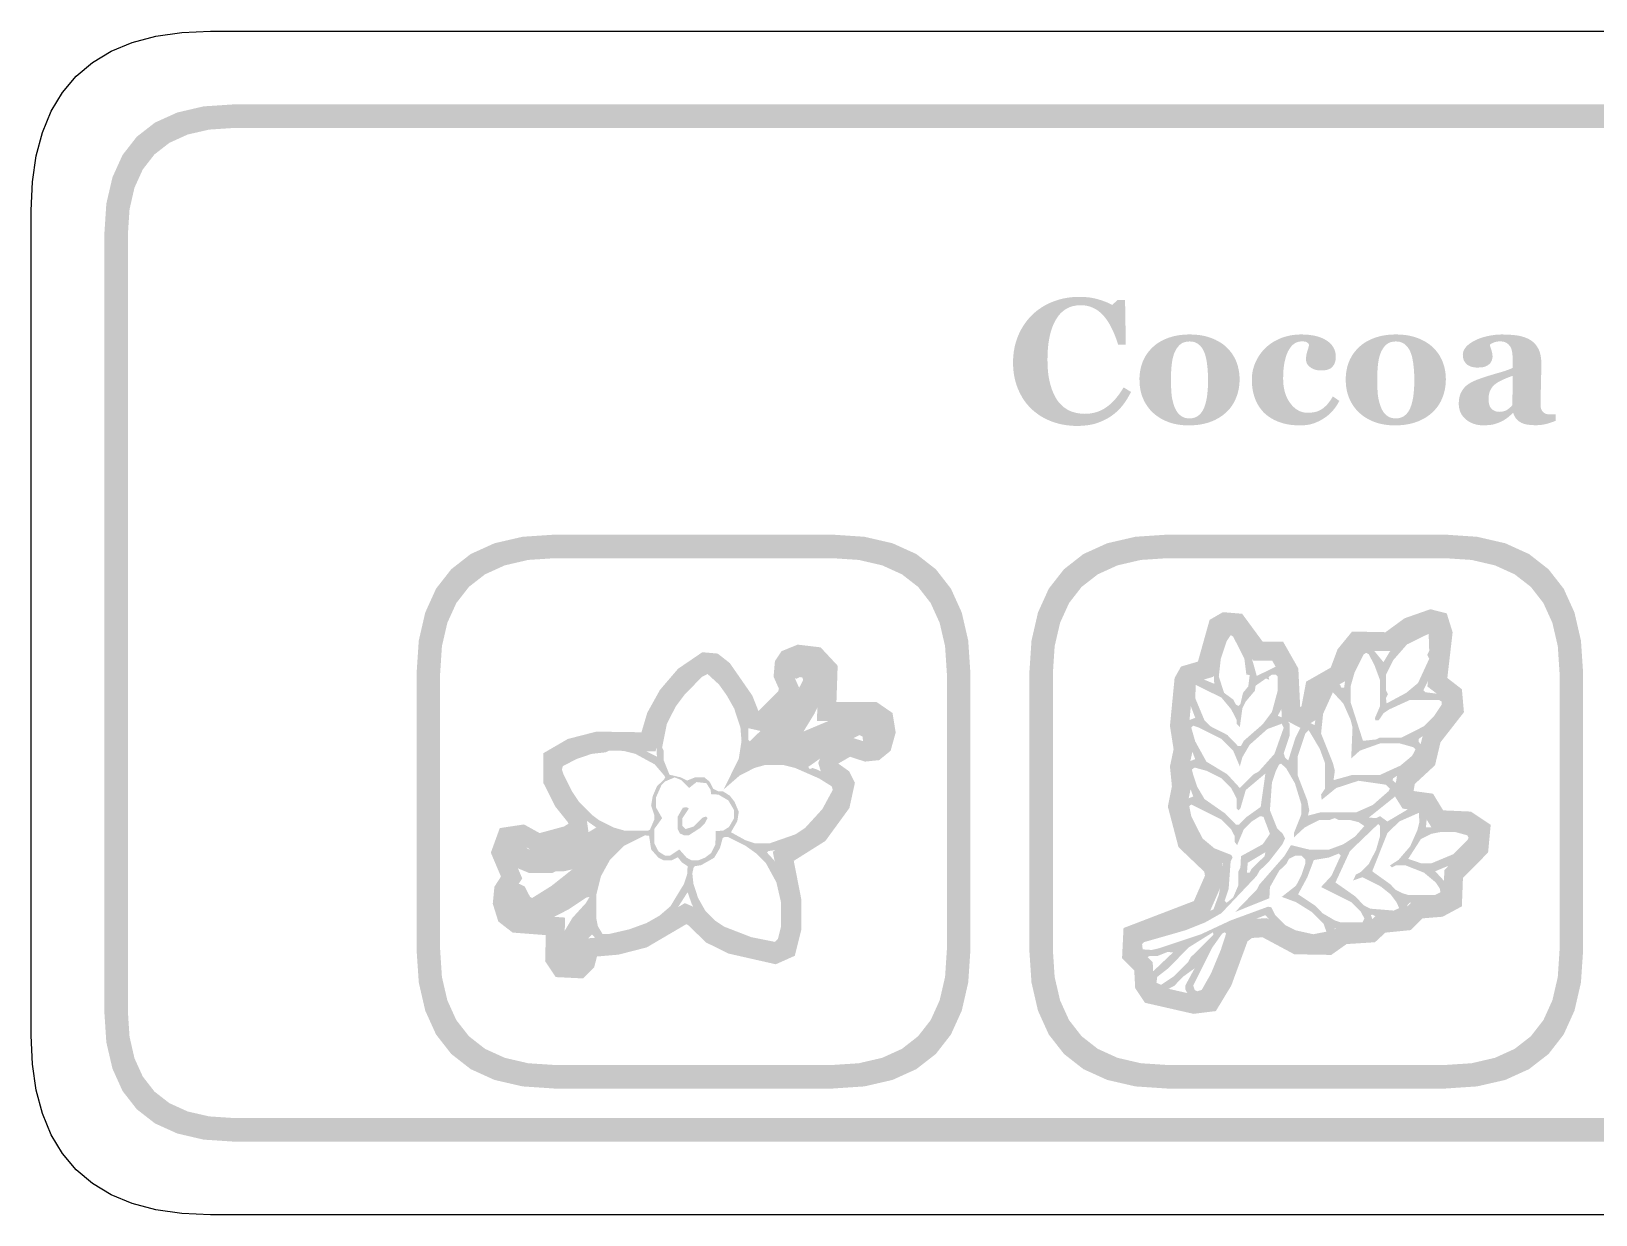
# Model space of a CAD drawing. Header units: millimetres. Extents: x 4 to 272, y 4 to 144.
# Drawn here: x 71.96 to 98.51, y 27.96 to 48.04 of the extents above; entities that cross this region are included whole.
import ezdxf

# ---------------------------------------------------------------- set-up
doc = ezdxf.new("R2010")
doc.units = ezdxf.units.MM
doc.layers.add('CUT', color=1, linetype='Continuous')
doc.layers.add('RASTER', color=7, linetype='Continuous')

msp = doc.modelspace()

# ---------------------------------------------------------------- hatches: boundary and pattern name
at = {"layer": 'RASTER'}
h = msp.add_hatch(color=7, dxfattribs=at)
h.paths.add_polyline_path([(73.2, 44.6), (73.234, 45.116), (73.338, 45.563), (73.509, 45.941), (73.75, 46.25), (74.059, 46.491), (74.438, 46.662), (74.884, 46.766), (75.4, 46.8), (132.6, 46.8), (133.116, 46.766), (133.563, 46.662), (133.941, 46.491), (134.25, 46.25), (134.491, 45.941), (134.663, 45.563), (134.766, 45.116), (134.8, 44.6), (134.8, 31.4), (134.766, 30.884), (134.663, 30.438), (134.491, 30.059), (134.25, 29.75), (133.941, 29.509), (133.563, 29.338), (133.116, 29.234), (132.6, 29.2), (75.4, 29.2), (74.884, 29.234), (74.438, 29.338), (74.059, 29.509), (73.75, 29.75), (73.509, 30.059), (73.338, 30.438), (73.234, 30.884), (73.2, 31.4)])
h.paths.add_polyline_path([(73.6, 44.6), (73.6, 31.4), (73.628, 30.978), (73.712, 30.613), (73.853, 30.303), (74.05, 30.05), (74.303, 29.853), (74.613, 29.712), (74.978, 29.628), (75.4, 29.6), (132.6, 29.6), (133.022, 29.628), (133.388, 29.712), (133.697, 29.853), (133.95, 30.05), (134.147, 30.303), (134.288, 30.612), (134.372, 30.978), (134.4, 31.4), (134.4, 44.6), (134.372, 45.022), (134.288, 45.387), (134.147, 45.697), (133.95, 45.95), (133.697, 46.147), (133.388, 46.288), (133.022, 46.372), (132.6, 46.4), (75.4, 46.4), (74.978, 46.372), (74.613, 46.288), (74.303, 46.147), (74.05, 45.95), (73.853, 45.697), (73.712, 45.387), (73.628, 45.022), (73.6, 44.6)], flags=0)
for points in [[(89.71, 41.344), (89.654, 41.345), (89.598, 41.349), (89.543, 41.355), (89.489, 41.363), (89.436, 41.373), (89.384, 41.386), (89.333, 41.401), (89.283, 41.418), (89.234, 41.438), (89.186, 41.459), (89.141, 41.483), (89.096, 41.509), (89.054, 41.537), (89.013, 41.567), (88.973, 41.599), (88.936, 41.633), (88.9, 41.668), (88.867, 41.706), (88.835, 41.745), (88.806, 41.787), (88.778, 41.83), (88.753, 41.876), (88.729, 41.924), (88.707, 41.973), (88.687, 42.025), (88.671, 42.077), (88.656, 42.131), (88.644, 42.186), (88.635, 42.243), (88.629, 42.3), (88.625, 42.359), (88.624, 42.42), (88.625, 42.479), (88.629, 42.538), (88.635, 42.596), (88.645, 42.652), (88.656, 42.708), (88.671, 42.762), (88.688, 42.815), (88.708, 42.867), (88.73, 42.918), (88.754, 42.967), (88.781, 43.014), (88.809, 43.059), (88.84, 43.103), (88.872, 43.145), (88.907, 43.185), (88.944, 43.224), (88.983, 43.26), (89.023, 43.294), (89.065, 43.325), (89.109, 43.355), (89.155, 43.383), (89.202, 43.408), (89.252, 43.432), (89.303, 43.453), (89.356, 43.472), (89.41, 43.489), (89.464, 43.503), (89.52, 43.514), (89.577, 43.523), (89.634, 43.529), (89.692, 43.533), (89.751, 43.534), (89.794, 43.534), (89.836, 43.532), (89.877, 43.528), (89.917, 43.524), (89.956, 43.518), (89.993, 43.511), (90.03, 43.502), (90.066, 43.493), (90.101, 43.482), (90.135, 43.471), (90.167, 43.46), (90.198, 43.448), (90.227, 43.436), (90.255, 43.424), (90.281, 43.411), (90.307, 43.398), (90.397, 43.479), (90.525, 43.479), (90.538, 42.72), (90.409, 42.72), (90.381, 42.804), (90.352, 42.882), (90.321, 42.954), (90.288, 43.021), (90.255, 43.082), (90.22, 43.137), (90.183, 43.186), (90.146, 43.23), (90.106, 43.268), (90.064, 43.301), (90.021, 43.329), (89.975, 43.352), (89.927, 43.369), (89.877, 43.382), (89.825, 43.39), (89.771, 43.392), (89.704, 43.388), (89.641, 43.377), (89.583, 43.358), (89.528, 43.332), (89.478, 43.297), (89.432, 43.256), (89.39, 43.207), (89.352, 43.15), (89.318, 43.086), (89.289, 43.016), (89.264, 42.94), (89.244, 42.858), (89.228, 42.77), (89.217, 42.676), (89.21, 42.576), (89.208, 42.469), (89.209, 42.409), (89.211, 42.35), (89.215, 42.294), (89.22, 42.24), (89.227, 42.188), (89.236, 42.139), (89.246, 42.092), (89.257, 42.047), (89.27, 42.004), (89.283, 41.963), (89.298, 41.925), (89.314, 41.889), (89.33, 41.855), (89.348, 41.822), (89.366, 41.793), (89.385, 41.765), (89.407, 41.738), (89.43, 41.713), (89.453, 41.69), (89.478, 41.668), (89.503, 41.649), (89.53, 41.631), (89.557, 41.615), (89.586, 41.601), (89.615, 41.589), (89.645, 41.579), (89.676, 41.57), (89.708, 41.562), (89.74, 41.557), (89.774, 41.553), (89.808, 41.55), (89.842, 41.549), (89.893, 41.551), (89.942, 41.556), (89.99, 41.565), (90.036, 41.577), (90.081, 41.593), (90.125, 41.612), (90.167, 41.635), (90.208, 41.661), (90.247, 41.69), (90.286, 41.724), (90.324, 41.76), (90.361, 41.801), (90.397, 41.845), (90.432, 41.892), (90.467, 41.943), (90.5, 41.998), (90.626, 41.921), (90.61, 41.89), (90.593, 41.859), (90.576, 41.829), (90.559, 41.799), (90.54, 41.771), (90.522, 41.743), (90.502, 41.717), (90.482, 41.691), (90.462, 41.666), (90.441, 41.642), (90.418, 41.618), (90.396, 41.596), (90.372, 41.575), (90.348, 41.554), (90.322, 41.534), (90.296, 41.516), (90.267, 41.496), (90.237, 41.478), (90.206, 41.46), (90.175, 41.444), (90.142, 41.429), (90.109, 41.415), (90.075, 41.402), (90.041, 41.39), (90.005, 41.379), (89.968, 41.37), (89.929, 41.362), (89.888, 41.356), (89.846, 41.351), (89.803, 41.347), (89.757, 41.345), (89.71, 41.344)], [(93.494, 41.353), (93.444, 41.354), (93.395, 41.357), (93.348, 41.361), (93.302, 41.368), (93.258, 41.376), (93.215, 41.386), (93.174, 41.399), (93.135, 41.412), (93.096, 41.428), (93.06, 41.445), (93.025, 41.463), (92.992, 41.483), (92.961, 41.503), (92.931, 41.526), (92.904, 41.549), (92.877, 41.574), (92.853, 41.601), (92.83, 41.629), (92.809, 41.658), (92.789, 41.688), (92.771, 41.719), (92.755, 41.752), (92.74, 41.785), (92.727, 41.82), (92.715, 41.856), (92.705, 41.893), (92.696, 41.93), (92.689, 41.969), (92.684, 42.008), (92.68, 42.048), (92.678, 42.088), (92.677, 42.129), (92.678, 42.167), (92.681, 42.205), (92.685, 42.242), (92.692, 42.278), (92.701, 42.314), (92.711, 42.35), (92.723, 42.385), (92.738, 42.42), (92.753, 42.453), (92.771, 42.486), (92.789, 42.518), (92.809, 42.549), (92.83, 42.578), (92.853, 42.607), (92.877, 42.635), (92.902, 42.661), (92.93, 42.687), (92.959, 42.712), (92.99, 42.735), (93.022, 42.757), (93.056, 42.778), (93.092, 42.797), (93.129, 42.815), (93.168, 42.832), (93.208, 42.847), (93.25, 42.86), (93.292, 42.871), (93.335, 42.88), (93.38, 42.887), (93.425, 42.892), (93.472, 42.895), (93.519, 42.896), (93.585, 42.894), (93.647, 42.889), (93.705, 42.881), (93.76, 42.87), (93.812, 42.856), (93.86, 42.838), (93.904, 42.818), (93.945, 42.794), (93.982, 42.767), (94.014, 42.738), (94.041, 42.707), (94.063, 42.674), (94.08, 42.639), (94.092, 42.601), (94.1, 42.561), (94.102, 42.519), (94.101, 42.493), (94.099, 42.469), (94.094, 42.446), (94.088, 42.424), (94.08, 42.403), (94.071, 42.384), (94.059, 42.366), (94.046, 42.349), (94.031, 42.334), (94.014, 42.321), (93.993, 42.31), (93.971, 42.301), (93.945, 42.294), (93.918, 42.289), (93.887, 42.286), (93.854, 42.285), (93.828, 42.286), (93.802, 42.288), (93.777, 42.292), (93.754, 42.298), (93.731, 42.305), (93.71, 42.314), (93.69, 42.325), (93.671, 42.338), (93.653, 42.351), (93.638, 42.366), (93.626, 42.382), (93.615, 42.398), (93.607, 42.416), (93.601, 42.435), (93.598, 42.454), (93.597, 42.475), (93.597, 42.493), (93.598, 42.511), (93.6, 42.529), (93.603, 42.547), (93.606, 42.564), (93.61, 42.582), (93.615, 42.6), (93.62, 42.617), (93.626, 42.634), (93.631, 42.65), (93.635, 42.665), (93.639, 42.679), (93.642, 42.692), (93.645, 42.704), (93.647, 42.715), (93.648, 42.724), (93.644, 42.731), (93.639, 42.737), (93.635, 42.742), (93.63, 42.747), (93.624, 42.752), (93.619, 42.757), (93.613, 42.761), (93.607, 42.765), (93.6, 42.768), (93.593, 42.771), (93.584, 42.773), (93.575, 42.775), (93.565, 42.776), (93.554, 42.778), (93.542, 42.778), (93.529, 42.778), (93.513, 42.778), (93.497, 42.776), (93.482, 42.774), (93.466, 42.771), (93.451, 42.766), (93.437, 42.761), (93.423, 42.755), (93.409, 42.748), (93.396, 42.739), (93.383, 42.729), (93.37, 42.718), (93.357, 42.705), (93.344, 42.691), (93.332, 42.675), (93.32, 42.658), (93.308, 42.639), (93.297, 42.62), (93.287, 42.6), (93.277, 42.577), (93.267, 42.554), (93.258, 42.528), (93.25, 42.501), (93.243, 42.473), (93.236, 42.443), (93.229, 42.411), (93.224, 42.378), (93.219, 42.344), (93.215, 42.307), (93.212, 42.27), (93.21, 42.23), (93.209, 42.19), (93.208, 42.147), (93.21, 42.083), (93.216, 42.023), (93.226, 41.966), (93.239, 41.912), (93.256, 41.861), (93.277, 41.813), (93.302, 41.768), (93.331, 41.727), (93.362, 41.689), (93.395, 41.657), (93.429, 41.629), (93.465, 41.607), (93.502, 41.589), (93.541, 41.577), (93.581, 41.569), (93.623, 41.567), (93.663, 41.568), (93.7, 41.572), (93.736, 41.577), (93.769, 41.585), (93.8, 41.595), (93.829, 41.608), (93.857, 41.623), (93.882, 41.64), (93.905, 41.659), (93.928, 41.68), (93.951, 41.702), (93.972, 41.727), (93.993, 41.754), (94.014, 41.782), (94.033, 41.813), (94.052, 41.845), (94.162, 41.769), (94.15, 41.747), (94.138, 41.725), (94.126, 41.704), (94.112, 41.684), (94.098, 41.663), (94.084, 41.644), (94.069, 41.625), (94.054, 41.606), (94.038, 41.588), (94.021, 41.57), (94.003, 41.553), (93.984, 41.536), (93.965, 41.52), (93.945, 41.504), (93.924, 41.489), (93.903, 41.475), (93.88, 41.46), (93.857, 41.447), (93.833, 41.434), (93.81, 41.422), (93.786, 41.411), (93.763, 41.401), (93.739, 41.392), (93.715, 41.384), (93.691, 41.377), (93.666, 41.37), (93.64, 41.365), (93.612, 41.361), (93.584, 41.357), (93.555, 41.355), (93.525, 41.354), (93.494, 41.353)]]:
    msp.add_hatch(color=7, dxfattribs=at).paths.add_polyline_path(points)
h = msp.add_hatch(color=7, dxfattribs=at)
h.paths.add_polyline_path([(92.246, 42.68), (92.272, 42.654), (92.297, 42.627), (92.32, 42.599), (92.342, 42.569), (92.362, 42.538), (92.38, 42.506), (92.397, 42.473), (92.412, 42.439), (92.425, 42.403), (92.437, 42.367), (92.446, 42.33), (92.454, 42.292), (92.461, 42.254), (92.465, 42.214), (92.468, 42.175), (92.469, 42.134), (92.468, 42.094), (92.465, 42.054), (92.461, 42.015), (92.455, 41.976), (92.447, 41.938), (92.437, 41.9), (92.426, 41.863), (92.412, 41.827), (92.397, 41.792), (92.381, 41.757), (92.363, 41.725), (92.343, 41.693), (92.322, 41.663), (92.299, 41.634), (92.274, 41.606), (92.248, 41.58), (92.218, 41.554), (92.187, 41.528), (92.154, 41.505), (92.121, 41.483), (92.085, 41.463), (92.049, 41.444), (92.011, 41.427), (91.971, 41.412), (91.931, 41.398), (91.888, 41.386), (91.845, 41.376), (91.799, 41.368), (91.753, 41.361), (91.705, 41.357), (91.655, 41.354), (91.604, 41.353), (91.56, 41.354), (91.517, 41.356), (91.474, 41.36), (91.433, 41.366), (91.392, 41.373), (91.352, 41.382), (91.314, 41.392), (91.276, 41.404), (91.239, 41.418), (91.203, 41.433), (91.168, 41.45), (91.134, 41.468), (91.101, 41.489), (91.07, 41.51), (91.039, 41.533), (91.01, 41.558), (90.983, 41.583), (90.957, 41.61), (90.933, 41.638), (90.91, 41.668), (90.889, 41.699), (90.869, 41.731), (90.851, 41.765), (90.834, 41.801), (90.819, 41.837), (90.806, 41.875), (90.795, 41.914), (90.786, 41.954), (90.779, 41.994), (90.774, 42.036), (90.771, 42.079), (90.77, 42.124), (90.77, 42.167), (90.773, 42.209), (90.777, 42.25), (90.784, 42.29), (90.792, 42.328), (90.801, 42.365), (90.813, 42.402), (90.826, 42.436), (90.841, 42.47), (90.858, 42.503), (90.876, 42.535), (90.896, 42.566), (90.918, 42.596), (90.942, 42.625), (90.968, 42.653), (90.995, 42.68), (91.023, 42.705), (91.052, 42.729), (91.084, 42.751), (91.116, 42.771), (91.15, 42.79), (91.186, 42.808), (91.224, 42.824), (91.262, 42.839), (91.303, 42.852), (91.344, 42.864), (91.387, 42.874), (91.431, 42.882), (91.476, 42.888), (91.522, 42.892), (91.569, 42.895), (91.618, 42.896), (91.668, 42.895), (91.717, 42.892), (91.765, 42.888), (91.81, 42.882), (91.855, 42.874), (91.898, 42.864), (91.939, 42.852), (91.979, 42.839), (92.017, 42.824), (92.054, 42.808), (92.089, 42.79), (92.124, 42.771), (92.156, 42.751), (92.188, 42.729), (92.218, 42.705), (92.246, 42.68)])
h.paths.add_polyline_path([(91.871, 41.665), (91.879, 41.686), (91.886, 41.708), (91.893, 41.732), (91.899, 41.756), (91.905, 41.781), (91.91, 41.808), (91.915, 41.836), (91.919, 41.864), (91.922, 41.894), (91.925, 41.925), (91.928, 41.958), (91.93, 41.991), (91.932, 42.026), (91.933, 42.062), (91.934, 42.099), (91.934, 42.137), (91.934, 42.163), (91.933, 42.19), (91.932, 42.218), (91.93, 42.247), (91.928, 42.276), (91.926, 42.307), (91.923, 42.339), (91.919, 42.371), (91.916, 42.403), (91.911, 42.434), (91.906, 42.462), (91.901, 42.489), (91.895, 42.514), (91.889, 42.538), (91.883, 42.559), (91.875, 42.579), (91.866, 42.602), (91.856, 42.623), (91.845, 42.643), (91.834, 42.662), (91.821, 42.679), (91.808, 42.695), (91.793, 42.71), (91.778, 42.724), (91.762, 42.737), (91.745, 42.747), (91.727, 42.756), (91.708, 42.764), (91.687, 42.77), (91.666, 42.774), (91.644, 42.776), (91.621, 42.777), (91.595, 42.776), (91.571, 42.773), (91.548, 42.769), (91.527, 42.763), (91.507, 42.755), (91.488, 42.745), (91.471, 42.733), (91.454, 42.72), (91.439, 42.705), (91.425, 42.689), (91.412, 42.672), (91.399, 42.654), (91.388, 42.635), (91.377, 42.615), (91.367, 42.594), (91.358, 42.572), (91.351, 42.551), (91.344, 42.528), (91.338, 42.505), (91.332, 42.481), (91.327, 42.456), (91.323, 42.431), (91.319, 42.404), (91.316, 42.376), (91.313, 42.348), (91.311, 42.32), (91.309, 42.291), (91.307, 42.262), (91.306, 42.233), (91.305, 42.203), (91.304, 42.173), (91.304, 42.143), (91.304, 42.104), (91.305, 42.066), (91.306, 42.031), (91.307, 41.997), (91.308, 41.965), (91.31, 41.934), (91.312, 41.905), (91.314, 41.878), (91.317, 41.852), (91.321, 41.826), (91.326, 41.8), (91.332, 41.773), (91.339, 41.747), (91.346, 41.721), (91.355, 41.694), (91.364, 41.668), (91.373, 41.646), (91.383, 41.625), (91.394, 41.605), (91.405, 41.587), (91.418, 41.569), (91.431, 41.553), (91.446, 41.538), (91.461, 41.525), (91.477, 41.512), (91.495, 41.501), (91.513, 41.492), (91.532, 41.485), (91.553, 41.479), (91.574, 41.475), (91.597, 41.473), (91.621, 41.472), (91.642, 41.473), (91.663, 41.475), (91.683, 41.479), (91.702, 41.484), (91.721, 41.491), (91.738, 41.499), (91.755, 41.509), (91.771, 41.521), (91.787, 41.534), (91.801, 41.548), (91.815, 41.564), (91.828, 41.581), (91.84, 41.6), (91.851, 41.62), (91.862, 41.642), (91.871, 41.665)], flags=0)
h = msp.add_hatch(color=7, dxfattribs=at)
h.paths.add_polyline_path([(95.747, 42.68), (95.773, 42.654), (95.798, 42.627), (95.821, 42.599), (95.843, 42.569), (95.863, 42.538), (95.881, 42.506), (95.898, 42.473), (95.913, 42.439), (95.926, 42.403), (95.938, 42.367), (95.947, 42.33), (95.955, 42.292), (95.962, 42.254), (95.966, 42.214), (95.969, 42.175), (95.97, 42.134), (95.969, 42.094), (95.966, 42.054), (95.962, 42.015), (95.956, 41.976), (95.948, 41.938), (95.938, 41.9), (95.927, 41.863), (95.913, 41.827), (95.898, 41.792), (95.882, 41.757), (95.864, 41.725), (95.844, 41.693), (95.823, 41.663), (95.799, 41.634), (95.775, 41.606), (95.749, 41.58), (95.719, 41.554), (95.688, 41.528), (95.655, 41.505), (95.622, 41.483), (95.586, 41.463), (95.55, 41.444), (95.512, 41.427), (95.472, 41.412), (95.432, 41.398), (95.389, 41.386), (95.346, 41.376), (95.3, 41.368), (95.254, 41.361), (95.206, 41.357), (95.156, 41.354), (95.105, 41.353), (95.061, 41.354), (95.018, 41.356), (94.975, 41.36), (94.934, 41.366), (94.893, 41.373), (94.853, 41.382), (94.815, 41.392), (94.777, 41.404), (94.74, 41.418), (94.704, 41.433), (94.669, 41.45), (94.635, 41.468), (94.602, 41.489), (94.571, 41.51), (94.54, 41.533), (94.511, 41.558), (94.484, 41.583), (94.458, 41.61), (94.434, 41.638), (94.411, 41.668), (94.39, 41.699), (94.37, 41.731), (94.352, 41.765), (94.335, 41.801), (94.32, 41.837), (94.307, 41.875), (94.296, 41.914), (94.287, 41.954), (94.28, 41.994), (94.275, 42.036), (94.272, 42.079), (94.271, 42.124), (94.271, 42.167), (94.274, 42.209), (94.278, 42.25), (94.285, 42.29), (94.293, 42.328), (94.302, 42.365), (94.314, 42.402), (94.327, 42.436), (94.342, 42.47), (94.359, 42.503), (94.377, 42.535), (94.397, 42.566), (94.419, 42.596), (94.443, 42.625), (94.469, 42.653), (94.496, 42.68), (94.524, 42.705), (94.553, 42.729), (94.584, 42.751), (94.617, 42.771), (94.651, 42.79), (94.687, 42.808), (94.724, 42.824), (94.763, 42.839), (94.804, 42.852), (94.845, 42.864), (94.888, 42.874), (94.932, 42.882), (94.977, 42.888), (95.023, 42.892), (95.07, 42.895), (95.119, 42.896), (95.169, 42.895), (95.218, 42.892), (95.266, 42.888), (95.311, 42.882), (95.356, 42.874), (95.399, 42.864), (95.44, 42.852), (95.48, 42.839), (95.518, 42.824), (95.555, 42.808), (95.59, 42.79), (95.625, 42.771), (95.657, 42.751), (95.689, 42.729), (95.719, 42.705), (95.747, 42.68)])
h.paths.add_polyline_path([(95.372, 41.665), (95.38, 41.686), (95.387, 41.708), (95.394, 41.732), (95.4, 41.756), (95.406, 41.781), (95.411, 41.808), (95.416, 41.836), (95.42, 41.864), (95.423, 41.894), (95.426, 41.925), (95.429, 41.958), (95.431, 41.991), (95.433, 42.026), (95.434, 42.062), (95.435, 42.099), (95.435, 42.137), (95.435, 42.163), (95.434, 42.19), (95.433, 42.218), (95.431, 42.247), (95.429, 42.276), (95.427, 42.307), (95.424, 42.339), (95.42, 42.371), (95.417, 42.403), (95.412, 42.434), (95.407, 42.462), (95.402, 42.489), (95.396, 42.514), (95.39, 42.538), (95.384, 42.559), (95.376, 42.579), (95.367, 42.602), (95.357, 42.623), (95.346, 42.643), (95.335, 42.662), (95.322, 42.679), (95.308, 42.695), (95.294, 42.71), (95.279, 42.724), (95.263, 42.737), (95.246, 42.747), (95.228, 42.756), (95.209, 42.764), (95.188, 42.77), (95.167, 42.774), (95.145, 42.776), (95.122, 42.777), (95.096, 42.776), (95.072, 42.773), (95.049, 42.769), (95.028, 42.763), (95.008, 42.755), (94.989, 42.745), (94.972, 42.733), (94.955, 42.72), (94.94, 42.705), (94.926, 42.689), (94.913, 42.672), (94.9, 42.654), (94.889, 42.635), (94.878, 42.615), (94.868, 42.594), (94.859, 42.572), (94.852, 42.551), (94.845, 42.528), (94.839, 42.505), (94.833, 42.481), (94.828, 42.456), (94.824, 42.431), (94.82, 42.404), (94.817, 42.376), (94.814, 42.348), (94.812, 42.32), (94.81, 42.291), (94.808, 42.262), (94.807, 42.233), (94.806, 42.203), (94.805, 42.173), (94.805, 42.143), (94.805, 42.104), (94.806, 42.066), (94.807, 42.031), (94.808, 41.997), (94.809, 41.965), (94.811, 41.934), (94.813, 41.905), (94.815, 41.878), (94.818, 41.852), (94.822, 41.826), (94.827, 41.8), (94.833, 41.773), (94.84, 41.747), (94.847, 41.721), (94.856, 41.694), (94.865, 41.668), (94.874, 41.646), (94.884, 41.625), (94.895, 41.605), (94.906, 41.587), (94.919, 41.569), (94.932, 41.553), (94.947, 41.538), (94.962, 41.525), (94.978, 41.512), (94.996, 41.501), (95.014, 41.492), (95.033, 41.485), (95.054, 41.479), (95.075, 41.475), (95.098, 41.473), (95.122, 41.472), (95.143, 41.473), (95.164, 41.475), (95.184, 41.479), (95.203, 41.484), (95.222, 41.491), (95.239, 41.499), (95.256, 41.509), (95.272, 41.521), (95.288, 41.534), (95.302, 41.548), (95.316, 41.564), (95.329, 41.581), (95.341, 41.6), (95.352, 41.62), (95.363, 41.642), (95.372, 41.665)], flags=0)
h = msp.add_hatch(color=7, dxfattribs=at)
h.paths.add_polyline_path([(97.833, 41.431), (97.817, 41.424), (97.799, 41.417), (97.781, 41.411), (97.763, 41.404), (97.743, 41.398), (97.723, 41.391), (97.702, 41.385), (97.681, 41.379), (97.659, 41.374), (97.636, 41.369), (97.613, 41.365), (97.59, 41.362), (97.567, 41.359), (97.543, 41.358), (97.519, 41.356), (97.495, 41.356), (97.451, 41.357), (97.41, 41.359), (97.373, 41.364), (97.338, 41.369), (97.307, 41.377), (97.278, 41.386), (97.252, 41.397), (97.229, 41.41), (97.209, 41.424), (97.19, 41.439), (97.173, 41.456), (97.158, 41.475), (97.144, 41.494), (97.133, 41.516), (97.122, 41.538), (97.114, 41.563), (97.105, 41.563), (97.093, 41.55), (97.08, 41.539), (97.068, 41.527), (97.056, 41.516), (97.044, 41.506), (97.032, 41.496), (97.021, 41.487), (97.009, 41.478), (96.997, 41.469), (96.986, 41.461), (96.973, 41.453), (96.961, 41.445), (96.949, 41.438), (96.936, 41.431), (96.923, 41.424), (96.91, 41.418), (96.893, 41.41), (96.876, 41.403), (96.859, 41.396), (96.843, 41.39), (96.826, 41.384), (96.81, 41.379), (96.794, 41.374), (96.778, 41.37), (96.761, 41.366), (96.743, 41.363), (96.723, 41.361), (96.701, 41.358), (96.678, 41.357), (96.654, 41.356), (96.627, 41.355), (96.6, 41.355), (96.558, 41.356), (96.518, 41.361), (96.479, 41.369), (96.442, 41.38), (96.407, 41.394), (96.373, 41.411), (96.34, 41.431), (96.31, 41.455), (96.281, 41.481), (96.257, 41.509), (96.236, 41.539), (96.219, 41.572), (96.206, 41.606), (96.197, 41.642), (96.191, 41.68), (96.189, 41.721), (96.19, 41.744), (96.191, 41.767), (96.193, 41.788), (96.196, 41.809), (96.2, 41.829), (96.204, 41.848), (96.21, 41.866), (96.216, 41.883), (96.223, 41.899), (96.23, 41.915), (96.239, 41.93), (96.248, 41.945), (96.257, 41.96), (96.268, 41.974), (96.279, 41.988), (96.291, 42.001), (96.302, 42.012), (96.313, 42.023), (96.325, 42.033), (96.338, 42.043), (96.351, 42.053), (96.364, 42.062), (96.378, 42.07), (96.392, 42.078), (96.407, 42.086), (96.422, 42.093), (96.437, 42.101), (96.453, 42.108), (96.469, 42.115), (96.485, 42.122), (96.502, 42.129), (96.519, 42.135), (96.553, 42.147), (96.588, 42.16), (96.625, 42.172), (96.664, 42.185), (96.704, 42.197), (96.746, 42.21), (96.79, 42.223), (96.835, 42.236), (96.88, 42.249), (96.922, 42.261), (96.96, 42.273), (96.995, 42.285), (97.027, 42.296), (97.056, 42.308), (97.082, 42.318), (97.105, 42.329), (97.105, 42.469), (97.105, 42.479), (97.105, 42.489), (97.104, 42.5), (97.104, 42.512), (97.103, 42.524), (97.102, 42.537), (97.1, 42.551), (97.099, 42.566), (97.097, 42.581), (97.095, 42.595), (97.093, 42.608), (97.09, 42.621), (97.087, 42.634), (97.083, 42.645), (97.079, 42.657), (97.074, 42.667), (97.069, 42.679), (97.063, 42.69), (97.056, 42.7), (97.048, 42.71), (97.039, 42.72), (97.03, 42.729), (97.02, 42.738), (97.01, 42.746), (96.998, 42.754), (96.986, 42.76), (96.973, 42.766), (96.959, 42.77), (96.944, 42.774), (96.928, 42.776), (96.912, 42.778), (96.894, 42.778), (96.878, 42.778), (96.863, 42.777), (96.849, 42.776), (96.835, 42.774), (96.822, 42.771), (96.809, 42.768), (96.798, 42.764), (96.786, 42.76), (96.776, 42.756), (96.766, 42.751), (96.756, 42.746), (96.747, 42.742), (96.739, 42.737), (96.731, 42.732), (96.724, 42.728), (96.717, 42.723), (96.718, 42.715), (96.72, 42.706), (96.722, 42.696), (96.725, 42.686), (96.729, 42.674), (96.732, 42.662), (96.737, 42.648), (96.742, 42.633), (96.747, 42.618), (96.751, 42.604), (96.754, 42.589), (96.757, 42.574), (96.759, 42.56), (96.761, 42.546), (96.762, 42.532), (96.762, 42.518), (96.762, 42.511), (96.761, 42.504), (96.76, 42.497), (96.759, 42.49), (96.757, 42.482), (96.755, 42.473), (96.752, 42.465), (96.749, 42.455), (96.746, 42.446), (96.742, 42.438), (96.737, 42.43), (96.733, 42.422), (96.728, 42.415), (96.723, 42.408), (96.717, 42.402), (96.711, 42.396), (96.702, 42.389), (96.694, 42.382), (96.685, 42.376), (96.675, 42.37), (96.666, 42.365), (96.656, 42.36), (96.646, 42.355), (96.635, 42.351), (96.624, 42.347), (96.612, 42.344), (96.598, 42.341), (96.583, 42.339), (96.566, 42.337), (96.548, 42.336), (96.528, 42.335), (96.507, 42.335), (96.478, 42.335), (96.45, 42.338), (96.423, 42.343), (96.399, 42.349), (96.377, 42.358), (96.357, 42.368), (96.338, 42.38), (96.321, 42.394), (96.307, 42.409), (96.294, 42.426), (96.283, 42.443), (96.274, 42.462), (96.267, 42.482), (96.262, 42.503), (96.259, 42.525), (96.258, 42.548), (96.259, 42.569), (96.262, 42.588), (96.267, 42.608), (96.275, 42.626), (96.284, 42.644), (96.295, 42.662), (96.308, 42.679), (96.323, 42.696), (96.34, 42.712), (96.358, 42.727), (96.376, 42.741), (96.396, 42.755), (96.416, 42.768), (96.437, 42.781), (96.459, 42.792), (96.482, 42.803), (96.506, 42.814), (96.53, 42.824), (96.556, 42.833), (96.582, 42.842), (96.609, 42.851), (96.637, 42.858), (96.665, 42.865), (96.695, 42.871), (96.725, 42.877), (96.754, 42.882), (96.782, 42.886), (96.811, 42.89), (96.838, 42.892), (96.865, 42.894), (96.892, 42.895), (96.917, 42.896), (96.953, 42.895), (96.987, 42.895), (97.021, 42.893), (97.054, 42.891), (97.086, 42.889), (97.117, 42.886), (97.148, 42.883), (97.178, 42.879), (97.208, 42.874), (97.236, 42.868), (97.264, 42.861), (97.291, 42.853), (97.317, 42.844), (97.343, 42.833), (97.368, 42.822), (97.392, 42.809), (97.414, 42.796), (97.435, 42.781), (97.455, 42.764), (97.474, 42.746), (97.491, 42.727), (97.507, 42.706), (97.522, 42.684), (97.536, 42.66), (97.549, 42.635), (97.56, 42.608), (97.569, 42.579), (97.576, 42.548), (97.582, 42.516), (97.587, 42.481), (97.589, 42.445), (97.59, 42.406), (97.59, 42.364), (97.589, 42.32), (97.589, 42.274), (97.588, 42.225), (97.587, 42.175), (97.586, 42.123), (97.585, 42.07), (97.583, 42.014), (97.582, 41.959), (97.58, 41.91), (97.579, 41.865), (97.578, 41.826), (97.578, 41.791), (97.577, 41.761), (97.577, 41.735), (97.577, 41.715), (97.577, 41.699), (97.578, 41.684), (97.579, 41.669), (97.582, 41.656), (97.584, 41.643), (97.588, 41.632), (97.592, 41.621), (97.596, 41.611), (97.602, 41.602), (97.608, 41.593), (97.614, 41.585), (97.622, 41.578), (97.629, 41.571), (97.638, 41.565), (97.647, 41.559), (97.657, 41.554), (97.664, 41.551), (97.671, 41.549), (97.68, 41.546), (97.689, 41.544), (97.7, 41.543), (97.711, 41.542), (97.723, 41.541), (97.736, 41.54), (97.749, 41.539), (97.762, 41.539), (97.774, 41.539), (97.787, 41.538), (97.799, 41.538), (97.81, 41.538), (97.822, 41.538), (97.833, 41.538)])
h.paths.add_polyline_path([(97.105, 42.194), (97.084, 42.187), (97.064, 42.18), (97.044, 42.172), (97.023, 42.164), (97.003, 42.156), (96.983, 42.148), (96.963, 42.139), (96.942, 42.13), (96.923, 42.121), (96.904, 42.112), (96.886, 42.103), (96.869, 42.093), (96.853, 42.084), (96.838, 42.074), (96.824, 42.065), (96.811, 42.055), (96.797, 42.044), (96.785, 42.033), (96.773, 42.021), (96.762, 42.008), (96.752, 41.995), (96.742, 41.98), (96.734, 41.966), (96.726, 41.95), (96.718, 41.934), (96.712, 41.917), (96.707, 41.899), (96.703, 41.881), (96.699, 41.862), (96.697, 41.842), (96.695, 41.821), (96.695, 41.8), (96.696, 41.772), (96.698, 41.747), (96.702, 41.723), (96.708, 41.701), (96.715, 41.682), (96.724, 41.664), (96.735, 41.648), (96.747, 41.634), (96.76, 41.622), (96.774, 41.612), (96.789, 41.603), (96.805, 41.596), (96.821, 41.59), (96.838, 41.586), (96.856, 41.584), (96.875, 41.583), (96.895, 41.584), (96.913, 41.585), (96.931, 41.588), (96.948, 41.591), (96.965, 41.596), (96.98, 41.602), (96.994, 41.608), (97.008, 41.616), (97.02, 41.625), (97.033, 41.634), (97.045, 41.643), (97.056, 41.653), (97.068, 41.663), (97.079, 41.674), (97.089, 41.686), (97.099, 41.697)], flags=0)
h = msp.add_hatch(color=7, dxfattribs=at)
h.paths.add_polyline_path([(78.5, 37.15), (78.537, 37.701), (78.647, 38.178), (78.83, 38.582), (79.088, 38.912), (79.418, 39.17), (79.822, 39.353), (80.299, 39.463), (80.85, 39.5), (85.55, 39.5), (86.101, 39.463), (86.578, 39.353), (86.982, 39.17), (87.313, 38.912), (87.57, 38.582), (87.753, 38.178), (87.863, 37.701), (87.9, 37.15), (87.9, 32.45), (87.863, 31.899), (87.753, 31.422), (87.57, 31.018), (87.313, 30.687), (86.982, 30.43), (86.578, 30.247), (86.101, 30.137), (85.55, 30.1), (80.85, 30.1), (80.299, 30.137), (79.822, 30.247), (79.418, 30.43), (79.088, 30.688), (78.83, 31.018), (78.647, 31.422), (78.537, 31.899), (78.5, 32.45)])
h.paths.add_polyline_path([(78.9, 37.15), (78.9, 32.45), (78.93, 31.993), (79.022, 31.597), (79.174, 31.262), (79.388, 30.988), (79.662, 30.774), (79.997, 30.622), (80.393, 30.53), (80.85, 30.5), (85.55, 30.5), (86.007, 30.53), (86.403, 30.622), (86.738, 30.774), (87.012, 30.988), (87.226, 31.262), (87.378, 31.597), (87.47, 31.993), (87.5, 32.45), (87.5, 37.15), (87.47, 37.607), (87.378, 38.003), (87.226, 38.338), (87.012, 38.613), (86.738, 38.826), (86.403, 38.978), (86.007, 39.07), (85.55, 39.1), (80.85, 39.1), (80.393, 39.07), (79.997, 38.978), (79.662, 38.826), (79.388, 38.613), (79.174, 38.338), (79.022, 38.003), (78.93, 37.607), (78.9, 37.15)], flags=0)
h = msp.add_hatch(color=7, dxfattribs=at)
h.paths.add_polyline_path([(88.9, 37.15), (88.937, 37.701), (89.047, 38.178), (89.23, 38.582), (89.488, 38.912), (89.818, 39.17), (90.222, 39.353), (90.699, 39.463), (91.25, 39.5), (95.95, 39.5), (96.501, 39.463), (96.978, 39.353), (97.382, 39.17), (97.712, 38.912), (97.97, 38.582), (98.153, 38.178), (98.263, 37.701), (98.3, 37.15), (98.3, 32.45), (98.263, 31.899), (98.153, 31.422), (97.97, 31.018), (97.713, 30.687), (97.382, 30.43), (96.978, 30.247), (96.501, 30.137), (95.95, 30.1), (91.25, 30.1), (90.699, 30.137), (90.222, 30.247), (89.818, 30.43), (89.488, 30.688), (89.23, 31.018), (89.047, 31.422), (88.937, 31.899), (88.9, 32.45)])
h.paths.add_polyline_path([(89.3, 37.15), (89.3, 32.45), (89.33, 31.993), (89.422, 31.597), (89.574, 31.262), (89.788, 30.988), (90.062, 30.774), (90.397, 30.622), (90.793, 30.53), (91.25, 30.5), (95.95, 30.5), (96.407, 30.53), (96.803, 30.622), (97.138, 30.774), (97.413, 30.988), (97.626, 31.262), (97.778, 31.597), (97.87, 31.993), (97.9, 32.45), (97.9, 37.15), (97.87, 37.607), (97.778, 38.003), (97.626, 38.338), (97.413, 38.613), (97.138, 38.826), (96.803, 38.978), (96.407, 39.07), (95.95, 39.1), (91.25, 39.1), (90.793, 39.07), (90.397, 38.978), (90.062, 38.826), (89.788, 38.613), (89.574, 38.338), (89.422, 38.003), (89.33, 37.607), (89.3, 37.15)], flags=0)
h = msp.add_hatch(color=7, dxfattribs=at)
h.paths.add_polyline_path([(95.708, 38.234), (95.985, 38.163), (96.085, 37.842), (95.995, 37.067), (96.242, 36.876), (96.277, 36.486), (95.879, 35.976), (95.786, 35.586), (95.443, 35.269), (95.423, 35.155), (95.427, 35.148), (95.752, 35.104), (95.924, 34.821), (96.394, 34.8), (96.731, 34.575), (96.687, 34.106), (96.26, 33.673), (96.242, 33.192), (95.915, 33.016), (95.57, 32.988), (95.371, 32.789), (94.943, 32.746), (94.767, 32.583), (94.285, 32.552), (94.025, 32.368), (93.397, 32.379), (92.859, 32.667), (92.681, 32.656), (92.604, 32.599), (92.328, 31.848), (92.066, 31.415), (91.687, 31.368), (90.863, 31.556), (90.697, 31.805), (90.681, 32.105), (90.474, 32.312), (90.499, 32.824), (91.693, 33.282), (91.881, 33.712), (91.87, 33.779), (91.432, 34.197), (91.251, 34.884), (91.32, 35.231), (91.287, 35.566), (91.349, 35.858), (91.287, 36.253), (91.366, 37.068), (91.475, 37.261), (91.762, 37.345), (91.96, 38.053), (92.186, 38.184), (92.512, 38.157), (92.861, 37.683), (93.208, 37.683), (93.466, 37.228), (93.497, 36.582), (93.51, 36.575), (93.518, 36.58), (93.599, 37.005), (94.016, 37.243), (94.132, 37.554), (94.378, 37.855), (94.946, 37.844), (95.269, 38.08)])
h.paths.add_polyline_path([(95.722, 37.9), (95.42, 37.794), (95.048, 37.522), (94.528, 37.532), (94.414, 37.392), (94.276, 37.022), (93.885, 36.8), (93.806, 36.383), (93.527, 36.208), (93.186, 36.381), (93.15, 37.137), (93.021, 37.363), (92.7, 37.363), (92.341, 37.85), (92.26, 37.857), (92.233, 37.841), (92.023, 37.087), (91.689, 36.99), (91.678, 36.97), (91.61, 36.263), (91.675, 35.849), (91.61, 35.548), (91.644, 35.215), (91.579, 34.894), (91.719, 34.366), (92.169, 33.936), (92.212, 33.669), (91.932, 33.031), (90.809, 32.6), (90.801, 32.438), (90.994, 32.245), (91.012, 31.91), (91.059, 31.839), (91.704, 31.693), (91.873, 31.713), (92.038, 31.987), (92.336, 32.799), (92.567, 32.969), (92.929, 32.992), (93.48, 32.698), (93.926, 32.69), (94.174, 32.866), (94.633, 32.895), (94.804, 33.053), (95.225, 33.096), (95.427, 33.298), (95.822, 33.33), (95.929, 33.387), (95.945, 33.809), (96.379, 34.25), (96.395, 34.415), (96.291, 34.484), (95.74, 34.509), (95.558, 34.807), (95.235, 34.851), (95.086, 35.09), (95.146, 35.431), (95.497, 35.755), (95.584, 36.119), (95.947, 36.583), (95.936, 36.708), (95.656, 36.924), (95.759, 37.812), (95.732, 37.898), (95.722, 37.9)], flags=0)
h = msp.add_hatch(color=7, dxfattribs=at)
h.paths.add_polyline_path([(92.26, 37.95), (92.393, 37.904), (92.527, 37.737), (92.65, 37.493), (92.761, 37.102), (93.084, 37.259), (93.161, 37.236), (93.218, 37.159), (93.218, 36.992), (93.251, 36.892), (93.185, 36.558), (93.118, 36.425), (93.261, 36.368), (93.318, 36.291), (93.318, 36.091), (93.218, 35.79), (93.241, 35.714), (93.295, 35.667), (93.418, 36.057), (93.508, 36.234), (93.619, 36.325), (93.742, 36.268), (93.785, 36.558), (93.852, 36.759), (93.976, 36.969), (94.086, 36.992), (94.176, 36.949), (94.196, 36.902), (94.243, 36.902), (94.286, 37.193), (94.51, 37.603), (94.62, 37.66), (94.663, 37.637), (94.911, 37.336), (95.011, 37.503), (95.278, 37.77), (95.488, 37.894), (95.722, 37.96), (95.765, 37.937), (95.822, 37.86), (95.822, 37.493), (95.722, 37.126), (95.588, 36.859), (95.622, 36.825), (95.889, 36.792), (95.999, 36.735), (96.022, 36.592), (95.932, 36.415), (95.845, 36.335), (95.799, 36.248), (95.511, 36.034), (95.511, 35.981), (95.588, 35.891), (95.531, 35.714), (95.365, 35.547), (95.077, 35.366), (95.064, 35.333), (95.154, 35.256), (95.154, 35.156), (95.097, 35.046), (94.663, 34.699), (94.787, 34.689), (94.854, 34.722), (94.977, 34.632), (95.355, 34.856), (95.555, 34.889), (95.655, 34.789), (95.632, 34.532), (96.289, 34.555), (96.466, 34.465), (96.49, 34.321), (96.433, 34.211), (96.166, 33.944), (95.789, 33.787), (95.965, 33.597), (96.022, 33.487), (95.999, 33.343), (95.922, 33.287), (95.789, 33.253), (95.355, 33.253), (95.321, 33.22), (95.298, 33.076), (95.221, 33.019), (94.787, 33.019), (94.72, 33.053), (94.697, 33.043), (94.72, 32.986), (94.697, 32.843), (94.553, 32.786), (94.086, 32.819), (94.043, 32.662), (93.952, 32.619), (93.518, 32.619), (93.385, 32.652), (93.141, 32.776), (92.907, 33.043), (92.393, 32.843), (92.216, 32.285), (91.993, 31.774), (91.926, 31.674), (91.816, 31.617), (91.716, 31.617), (91.605, 31.674), (91.549, 31.784), (91.549, 31.851), (91.706, 32.141), (91.505, 31.995), (91.358, 31.841), (91.181, 31.751), (91.081, 31.751), (90.991, 31.794), (90.948, 31.884), (90.971, 32.061), (91.338, 32.409), (91.248, 32.419), (91.081, 32.352), (90.948, 32.352), (90.881, 32.318), (90.737, 32.409), (90.714, 32.619), (90.737, 32.662), (90.848, 32.719), (91.549, 32.919), (92.026, 33.143), (92.116, 33.387), (92.183, 33.721), (92.183, 33.921), (91.939, 34.044), (91.739, 34.245), (91.582, 34.522), (91.515, 34.755), (91.539, 34.999), (91.682, 35.056), (91.549, 35.423), (91.549, 35.59), (91.572, 35.634), (91.716, 35.69), (91.549, 36.124), (91.549, 36.291), (91.572, 36.335), (91.716, 36.391), (91.615, 36.658), (91.592, 36.902), (91.615, 36.992), (91.682, 37.059), (91.816, 37.059), (92.039, 36.969), (92.016, 37.393), (92.083, 37.66), (92.206, 37.904)])
h.paths.add_polyline_path([(95.678, 37.817), (95.311, 37.637), (95.077, 37.37), (94.954, 37.126), (94.954, 36.859), (94.987, 36.792), (94.954, 36.725), (94.964, 36.635), (95.298, 36.815), (95.498, 36.982), (95.688, 37.393), (95.655, 37.46), (95.688, 37.526)], flags=0)
h.paths.add_polyline_path([(92.317, 37.794), (92.25, 37.693), (92.15, 37.393), (92.116, 37.092), (92.206, 36.815), (92.36, 36.702), (92.407, 36.615), (92.45, 36.592), (92.483, 36.625), (92.527, 36.815), (92.617, 36.925), (92.64, 37.116), (92.584, 37.126), (92.55, 37.393), (92.36, 37.77)], flags=0)
h.paths.add_polyline_path([(94.62, 37.493), (94.577, 37.47), (94.42, 37.159), (94.353, 36.925), (94.353, 36.658), (94.563, 36.001), (94.787, 36.024), (94.854, 36.057), (95.221, 36.057), (95.598, 36.248), (95.765, 36.415), (95.899, 36.615), (95.899, 36.668), (95.855, 36.692), (95.355, 36.692), (95.011, 36.535), (94.911, 36.468), (94.83, 36.348), (94.777, 36.348), (94.764, 36.381), (94.854, 36.592), (94.854, 37.026), (94.764, 37.269), (94.663, 37.47)], flags=0)
h.paths.add_polyline_path([(93.018, 37.126), (92.961, 37.082), (92.974, 37.036), (92.917, 37.059), (92.741, 36.936), (92.727, 36.849), (92.574, 36.668), (92.517, 36.558), (92.473, 36.234), (92.417, 36.291), (92.417, 36.358), (92.327, 36.535), (92.16, 36.735), (91.726, 36.949), (91.716, 36.725), (91.873, 36.348), (91.973, 36.248), (92.26, 36.101), (92.44, 35.914), (92.493, 35.914), (92.54, 36.001), (92.861, 36.281), (93.018, 36.491), (93.118, 36.859), (93.118, 37.092), (93.084, 37.126)], flags=0)
h.paths.add_polyline_path([(94.053, 36.825), (93.886, 36.458), (93.852, 36.124), (94.053, 35.623), (94.086, 35.49), (94.063, 35.333), (94.386, 35.423), (94.854, 35.423), (95.198, 35.58), (95.398, 35.747), (95.455, 35.857), (95.421, 35.891), (95.188, 35.957), (94.854, 35.957), (94.51, 35.834), (94.363, 35.7), (94.386, 36.224), (94.353, 36.358), (94.229, 36.635)], flags=0)
h.paths.add_polyline_path([(93.185, 36.291), (92.941, 36.201), (92.64, 35.934), (92.517, 35.724), (92.473, 35.567), (92.36, 35.834), (92.16, 36.034), (91.782, 36.224), (91.682, 36.258), (91.649, 36.224), (91.716, 35.991), (91.906, 35.647), (92.26, 35.433), (92.473, 35.2), (92.707, 35.433), (92.794, 35.48), (93.061, 35.78), (93.218, 36.224)], flags=0)
h.paths.add_polyline_path([(93.642, 36.181), (93.585, 36.124), (93.452, 35.724), (93.452, 35.423), (93.619, 34.989), (93.652, 34.822), (93.629, 34.732), (93.852, 34.789), (94.453, 34.789), (94.73, 34.912), (94.997, 35.146), (95.021, 35.189), (94.954, 35.256), (94.487, 35.323), (94.109, 35.2), (93.862, 34.999), (93.852, 35.089), (93.919, 35.189), (93.919, 35.623), (93.829, 35.867)], flags=0)
h.paths.add_polyline_path([(93.175, 35.613), (93.141, 35.6), (93.084, 35.49), (93.018, 35.29), (92.984, 34.822), (93.108, 34.512), (93.195, 34.432), (93.241, 34.345), (93.195, 34.245), (92.961, 33.944), (92.807, 33.797), (92.761, 33.711), (92.16, 33.076), (91.883, 32.919), (91.549, 32.786), (90.848, 32.585), (90.814, 32.552), (90.824, 32.462), (90.981, 32.452), (91.115, 32.485), (91.816, 32.719), (92.317, 32.953), (92.951, 33.186), (93.008, 33.176), (93.074, 33.043), (93.241, 32.876), (93.418, 32.786), (93.719, 32.719), (93.942, 32.762), (93.896, 32.896), (93.695, 33.096), (93.428, 33.263), (93.185, 33.353), (93.428, 33.544), (93.518, 33.721), (93.585, 33.921), (93.585, 33.988), (93.518, 34.054), (93.418, 34.054), (93.308, 33.998), (93.261, 33.911), (93.141, 33.797), (92.984, 33.52), (92.974, 33.33), (92.393, 33.096), (92.761, 33.477), (92.807, 33.564), (93.228, 34.044), (93.341, 34.231), (93.652, 34.155), (93.986, 34.155), (94.229, 34.245), (94.43, 34.378), (94.587, 34.555), (94.487, 34.622), (94.353, 34.655), (94.153, 34.655), (94.086, 34.689), (93.986, 34.655), (93.819, 34.655), (93.575, 34.532), (93.395, 34.365), (93.395, 34.445), (93.518, 34.755), (93.518, 34.922), (93.408, 35.28), (93.261, 35.533)], flags=0)
h.paths.add_polyline_path([(91.706, 35.547), (91.659, 35.513), (91.682, 35.423), (91.749, 35.223), (91.873, 35.013), (92.226, 34.766), (92.407, 34.579), (92.46, 34.579), (92.574, 34.699), (92.827, 34.879), (92.907, 35.447), (92.574, 35.166), (92.483, 34.856), (92.45, 34.822), (92.417, 34.856), (92.417, 35.023), (92.327, 35.2), (92.16, 35.366), (91.916, 35.49)], flags=0)
h.paths.add_polyline_path([(91.649, 34.922), (91.615, 34.889), (91.649, 34.722), (91.839, 34.345), (92.039, 34.178), (92.327, 34.064), (92.35, 34.021), (92.317, 33.954), (92.283, 33.487), (92.216, 33.287), (92.25, 33.253), (92.36, 33.343), (92.45, 33.554), (92.45, 33.787), (92.483, 33.854), (92.493, 34.044), (92.861, 34.245), (92.984, 34.422), (92.874, 34.712), (92.817, 34.722), (92.674, 34.632), (92.54, 34.498), (92.427, 34.231), (92.383, 34.288), (92.383, 34.388), (92.327, 34.498), (92.16, 34.665)], flags=0)
h.paths.add_polyline_path([(95.511, 34.779), (95.178, 34.632), (94.977, 34.432), (94.72, 33.787), (95.031, 33.564), (95.111, 33.477), (95.221, 33.42), (95.321, 33.387), (95.789, 33.387), (95.879, 33.43), (95.865, 33.497), (95.799, 33.597), (95.598, 33.764), (95.288, 33.887), (95.121, 33.887), (95.054, 33.854), (95.021, 33.887), (95.164, 33.978), (95.365, 34.211), (95.488, 34.488), (95.521, 34.622)], flags=0)
h.paths.add_polyline_path([(94.82, 34.589), (94.343, 34.131), (94.096, 33.597), (94.43, 33.363), (94.577, 33.21), (94.687, 33.153), (95.087, 33.12), (95.178, 33.163), (95.131, 33.263), (95.031, 33.397), (94.864, 33.53), (94.553, 33.687), (94.396, 33.63), (94.443, 33.731), (94.53, 33.777), (94.663, 33.911), (94.787, 34.155), (94.854, 34.388), (94.854, 34.555)], flags=0)
h.paths.add_polyline_path([(95.889, 34.455), (95.722, 34.422), (95.545, 34.332), (95.331, 33.998), (95.555, 33.921), (95.722, 33.921), (96.099, 34.078), (96.333, 34.311), (96.356, 34.355), (96.333, 34.398), (96.122, 34.455)], flags=0)
h.paths.add_polyline_path([(92.907, 34.111), (92.607, 33.931), (92.594, 33.764), (92.64, 33.764), (92.674, 33.831), (92.894, 34.044)], flags=0)
h.paths.add_polyline_path([(94.153, 34.088), (93.986, 34.021), (93.729, 33.978), (93.619, 33.687), (93.462, 33.397), (93.762, 33.196), (93.876, 33.076), (94.086, 32.953), (94.186, 32.919), (94.553, 32.919), (94.587, 32.986), (94.53, 33.096), (94.363, 33.263), (93.852, 33.52), (94.029, 33.711), (94.186, 34.054)], flags=0)
h.paths.add_polyline_path([(92.016, 32.752), (91.605, 32.495), (91.258, 32.141), (91.071, 31.995), (91.058, 31.894), (91.138, 31.861), (91.358, 32.008), (91.592, 32.242), (91.639, 32.328), (92.026, 32.709)], flags=0)
h.paths.add_polyline_path([(92.216, 32.752), (92.173, 32.729), (92.006, 32.495), (91.682, 31.851), (91.706, 31.774), (91.749, 31.751), (91.826, 31.774), (91.983, 32.051), (92.15, 32.452), (92.24, 32.729)], flags=0)
h = msp.add_hatch(color=7, dxfattribs=at)
h.paths.add_polyline_path([(84.968, 37.633), (85.357, 37.587), (85.647, 37.275), (85.626, 36.659), (86.308, 36.659), (86.578, 36.473), (86.632, 36.142), (86.545, 35.831), (86.351, 35.673), (86.111, 35.648), (85.857, 35.73), (85.661, 35.617), (85.657, 35.607), (85.654, 35.617), (85.844, 35.482), (85.94, 35.29), (85.846, 34.861), (85.439, 34.302), (84.902, 33.964), (85.033, 33.296), (85.033, 32.809), (84.919, 32.353), (84.597, 32.209), (83.79, 32.392), (83.414, 32.579), (83.106, 32.876), (83.077, 32.889), (82.407, 32.496), (81.928, 32.373), (81.562, 32.341), (81.513, 32.156), (81.326, 31.969), (80.861, 31.992), (80.682, 32.261), (80.693, 32.704), (80.13, 32.747), (79.887, 32.935), (79.793, 33.237), (79.821, 33.526), (79.932, 33.697), (79.76, 34.103), (79.912, 34.52), (80.323, 34.582), (80.588, 34.435), (81.004, 34.548), (81.075, 34.593), (81.071, 34.615), (80.852, 34.889), (80.649, 35.292), (80.649, 35.789), (81.066, 36.032), (81.553, 36.157), (82.317, 36.146), (82.415, 36.477), (82.631, 36.865), (82.937, 37.223), (83.35, 37.504), (83.611, 37.481), (83.816, 37.32), (84.199, 36.767), (84.303, 36.504), (84.299, 36.505), (84.636, 36.837), (84.65, 36.884), (84.559, 37.089), (84.582, 37.352), (84.695, 37.522)])
h.paths.add_polyline_path([(85.012, 37.306), (84.907, 37.263), (84.893, 37.242), (84.885, 37.143), (84.99, 36.907), (84.919, 36.667), (84.4, 36.154), (84.067, 36.229), (83.915, 36.615), (83.58, 37.098), (83.488, 37.171), (83.436, 37.175), (83.152, 36.983), (82.895, 36.681), (82.712, 36.352), (82.555, 35.822), (81.591, 35.837), (81.189, 35.733), (80.969, 35.605), (80.969, 35.368), (81.122, 35.063), (81.376, 34.747), (81.42, 34.435), (81.135, 34.251), (80.546, 34.093), (80.263, 34.249), (80.148, 34.232), (80.104, 34.111), (80.293, 33.666), (80.132, 33.418), (80.118, 33.27), (80.163, 33.126), (80.25, 33.059), (81.02, 33.001), (81.005, 32.354), (81.038, 32.304), (81.201, 32.296), (81.226, 32.321), (81.31, 32.641), (81.874, 32.689), (82.284, 32.795), (83.054, 33.247), (83.286, 33.147), (83.6, 32.844), (83.898, 32.696), (84.564, 32.545), (84.646, 32.581), (84.713, 32.848), (84.713, 33.265), (84.546, 34.118), (85.216, 34.54), (85.548, 34.995), (85.603, 35.248), (85.593, 35.268), (85.379, 35.42), (85.317, 35.627), (85.409, 35.84), (85.819, 36.078), (86.145, 35.973), (86.223, 35.981), (86.264, 36.014), (86.304, 36.16), (86.284, 36.287), (86.208, 36.339), (85.295, 36.339), (85.322, 37.154), (85.203, 37.283), (85.012, 37.306)], flags=0)
h = msp.add_hatch(color=7, dxfattribs=at)
h.paths.add_polyline_path([(85.014, 37.393), (85.166, 37.401), (85.253, 37.355), (85.36, 37.276), (85.431, 37.135), (85.431, 36.895), (85.405, 36.789), (85.253, 36.462), (85.067, 36.159), (85.617, 36.39), (85.963, 36.47), (86.176, 36.444), (86.316, 36.372), (86.37, 36.319), (86.415, 36.204), (86.354, 36), (86.263, 35.904), (86.229, 35.885), (86.088, 35.904), (86.069, 36.071), (86.016, 36.098), (85.663, 35.92), (85.147, 35.558), (85.173, 35.521), (85.219, 35.54), (85.298, 35.513), (85.546, 35.388), (85.679, 35.282), (85.697, 35.168), (85.644, 35.035), (85.546, 34.841), (85.413, 34.655), (85.147, 34.389), (84.9, 34.237), (84.687, 34.158), (84.474, 34.131), (84.448, 34.104), (84.562, 33.98), (84.687, 33.732), (84.793, 33.307), (84.793, 32.802), (84.695, 32.502), (84.607, 32.456), (84.395, 32.483), (83.836, 32.642), (83.589, 32.767), (83.27, 33.06), (83.172, 33.227), (83.1, 33.432), (82.861, 33.06), (82.595, 32.874), (82.295, 32.722), (81.763, 32.589), (81.604, 32.589), (81.479, 32.714), (81.356, 32.597), (81.285, 32.483), (81.311, 32.377), (81.293, 32.262), (81.152, 32.164), (81.011, 32.209), (80.913, 32.35), (80.913, 32.536), (80.966, 32.696), (81.144, 32.996), (81.372, 33.246), (81.436, 33.352), (81.383, 33.342), (81.08, 33.14), (80.833, 33.015), (80.567, 32.935), (80.328, 32.935), (80.16, 33.007), (80.054, 33.14), (80.009, 33.28), (80.054, 33.448), (80.097, 33.512), (80.168, 33.546), (80.248, 33.573), (80.336, 33.528), (80.426, 33.352), (80.461, 33.334), (80.788, 33.538), (81.144, 33.82), (80.992, 33.785), (80.859, 33.785), (80.806, 33.759), (80.408, 33.759), (80.107, 33.884), (80.009, 34.051), (80.009, 34.184), (80.054, 34.272), (80.134, 34.352), (80.221, 34.37), (80.309, 34.325), (80.373, 34.176), (80.408, 34.158), (80.54, 34.158), (80.939, 34.264), (81.418, 34.45), (81.55, 34.53), (81.41, 34.628), (81.197, 34.841), (81.064, 35.027), (80.966, 35.194), (80.859, 35.46), (80.878, 35.628), (81.011, 35.734), (81.178, 35.806), (81.418, 35.885), (81.683, 35.939), (82.056, 35.939), (82.321, 35.859), (82.579, 35.734), (82.561, 36.098), (82.64, 36.364), (82.765, 36.611), (82.872, 36.771), (83.164, 37.09), (83.438, 37.268), (83.552, 37.222), (83.658, 37.116), (83.924, 36.744), (84.102, 36.337), (84.129, 36.231), (84.129, 36.018), (84.155, 35.992), (84.775, 36.595), (84.987, 36.888), (85.059, 37.028), (85.051, 37.074), (85.006, 37.082), (84.953, 37.055), (84.839, 37.074), (84.793, 37.135), (84.793, 37.214), (84.865, 37.329)])
h.paths.add_polyline_path([(83.438, 37.135), (83.35, 37.09), (83.058, 36.797), (82.898, 36.584), (82.747, 36.284), (82.667, 35.885), (82.693, 35.832), (82.693, 35.673), (82.792, 35.426), (82.986, 35.38), (83.092, 35.327), (83.225, 35.38), (83.385, 35.38), (83.472, 35.309), (83.536, 35.186), (83.624, 35.141), (83.704, 35.141), (83.818, 35.069), (83.898, 34.963), (83.969, 34.796), (83.943, 34.636), (83.836, 34.45), (84.076, 34.317), (84.235, 34.264), (84.501, 34.264), (84.934, 34.415), (85.094, 34.522), (85.386, 34.841), (85.564, 35.168), (85.546, 35.229), (85.333, 35.362), (84.926, 35.54), (84.714, 35.593), (84.421, 35.593), (84.235, 35.54), (83.988, 35.415), (83.712, 35.176), (83.969, 35.699), (84.015, 36), (83.996, 36.231), (83.89, 36.55), (83.765, 36.771), (83.632, 36.957)], flags=0)
h.paths.add_polyline_path([(81.763, 35.832), (81.71, 35.806), (81.471, 35.779), (81.232, 35.699), (80.984, 35.574), (80.966, 35.513), (80.992, 35.434), (81.144, 35.133), (81.25, 34.974), (81.489, 34.734), (81.596, 34.655), (81.843, 34.53), (82.029, 34.477), (82.428, 34.477), (82.462, 34.495), (82.534, 34.663), (82.534, 34.742), (82.481, 34.902), (82.507, 35.061), (82.579, 35.229), (82.701, 35.346), (82.72, 35.38), (82.701, 35.415), (82.542, 35.601), (82.215, 35.779), (82.002, 35.832)], flags=0)
h.paths.add_polyline_path([(82.88, 35.38), (82.712, 35.309), (82.659, 35.255), (82.561, 35.035), (82.561, 34.875), (82.667, 34.689), (82.534, 34.503), (82.534, 34.264), (82.606, 34.123), (82.72, 34.051), (82.8, 34.051), (82.959, 34.158), (83.084, 34.017), (83.172, 33.972), (83.278, 33.972), (83.393, 34.017), (83.499, 34.096), (83.571, 34.237), (83.579, 34.469), (83.704, 34.477), (83.802, 34.538), (83.89, 34.689), (83.89, 34.822), (83.791, 34.99), (83.624, 35.088), (83.499, 35.096), (83.491, 35.168), (83.419, 35.282), (83.252, 35.301), (83.127, 35.202), (82.994, 35.335)], flags=0)
h.paths.add_polyline_path([(83.02, 34.867), (83.092, 34.875), (83.119, 34.849), (83.012, 34.689), (83.012, 34.556), (83.066, 34.503), (83.206, 34.548), (83.35, 34.697), (83.411, 34.716), (83.438, 34.689), (83.393, 34.602), (83.313, 34.522), (83.119, 34.397), (83.039, 34.397), (82.967, 34.431), (82.933, 34.503), (82.933, 34.716)], flags=0)
h.paths.add_polyline_path([(82.375, 34.397), (82.021, 34.219), (81.782, 33.98), (81.63, 33.706), (81.55, 33.387), (81.55, 32.988), (81.577, 32.855), (81.657, 32.722), (81.763, 32.722), (82.109, 32.802), (82.401, 32.908), (82.622, 33.033), (82.808, 33.193), (83.039, 33.573), (83.092, 33.732), (83.1, 33.873), (83.004, 33.937), (82.933, 34.025), (82.826, 33.972), (82.693, 33.972), (82.606, 34.017), (82.481, 34.158), (82.446, 34.389)], flags=0)
h.paths.add_polyline_path([(83.73, 34.37), (83.696, 34.352), (83.65, 34.184), (83.552, 34.017), (83.331, 33.892), (83.217, 33.873), (83.199, 33.839), (83.18, 33.751), (83.199, 33.573), (83.278, 33.334), (83.403, 33.113), (83.563, 32.953), (83.722, 32.847), (84.182, 32.669), (84.581, 32.589), (84.634, 32.642), (84.687, 32.855), (84.687, 33.254), (84.607, 33.599), (84.429, 33.926), (84.27, 34.086), (84.084, 34.219), (83.783, 34.37)], flags=0)

# ---------------------------------------------------------------- linework, layer by layer
at = {"layer": 'CUT'}
msp.add_lwpolyline([(133.001, 27.96), (74.999, 27.96), (74.517, 27.981), (74.075, 28.044), (73.675, 28.149), (73.315, 28.297), (72.997, 28.488), (72.722, 28.722), (72.488, 28.997), (72.297, 29.315), (72.149, 29.675), (72.044, 30.075), (71.981, 30.517), (71.96, 30.999), (71.96, 45.001), (71.981, 45.483), (72.044, 45.925), (72.149, 46.325), (72.297, 46.685), (72.488, 47.003), (72.722, 47.278), (72.997, 47.512), (73.315, 47.703), (73.675, 47.851), (74.075, 47.956), (74.517, 48.019), (74.999, 48.04), (133.001, 48.04)], dxfattribs=at)

doc.saveas('drawing.dxf')
